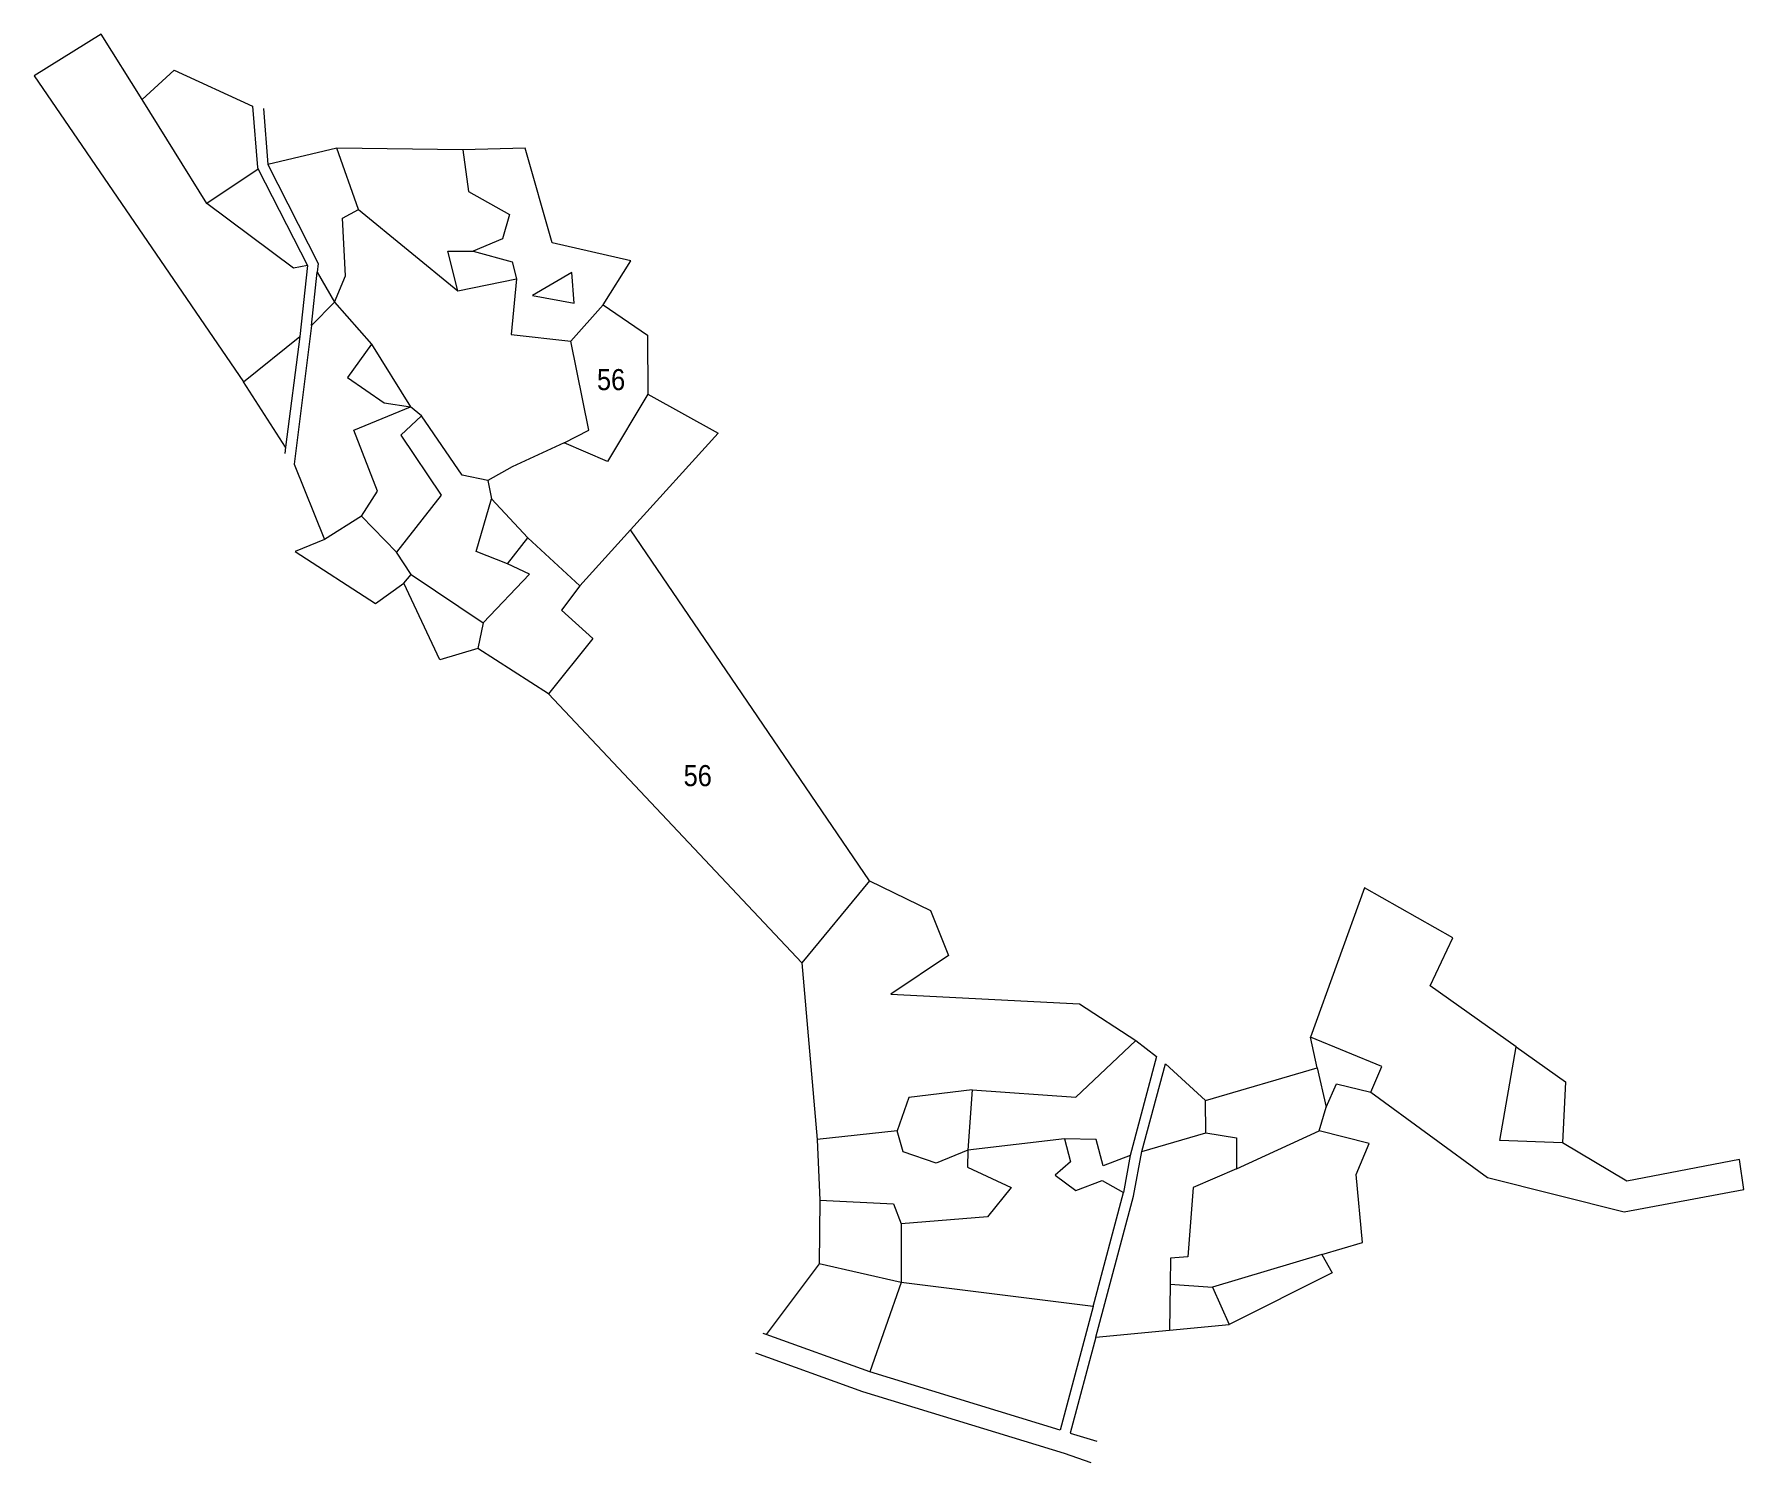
# Model space of a CAD drawing. Header units: metres. Extents: x 9724 to 10049, y 9751 to 10022.
import ezdxf
from ezdxf.enums import TextEntityAlignment as Align

# ---------------------------------------------------------------- set-up
doc = ezdxf.new("R2010")
doc.units = ezdxf.units.M
doc.header["$LTSCALE"] = 1.6
doc.layers.add('22', color=7, linetype='Continuous', lineweight=13)
doc.layers.add('53', color=7, linetype='Continuous')

msp = doc.modelspace()

# ---------------------------------------------------------------- linework, layer by layer
at = {"layer": '22'}
for p, q in [((9757.06, 9989.62), (9744.78, 10009.33)), ((9767.83, 10007.67), (9768.67, 9996.98)), ((9781.74, 10000.09), (9768.67, 9996.98)), ((9785.88, 9988.44), (9781.74, 10000.09)), ((9805.68, 9999.8), (9781.74, 10000.09)), ((9766.85, 9996.13), (9757.06, 9989.62)), ((9766.85, 9996.13), (9776.18, 9977.83)), ((9776.18, 9977.83), (9774.72, 9964.38)), ((9776.97, 9966.43), (9778.05, 9976.55)), ((9781.3, 9970.84), (9788.37, 9962.88)), ((9826.18, 9963.44), (9832.35, 9970.34)), ((9764.04, 9955.75), (9774.72, 9964.38)), ((9788.37, 9962.88), (9795.74, 9951.03)), ((9772.04, 9943.31), (9764.04, 9955.75)), ((9797.82, 9949.27), (9795.74, 9951.03)), ((9814.18, 9921.17), (9818.03, 9926.11)), ((9837.52, 9927.65), (9827.88, 9917.01)), ((9882.88, 9861.03), (9837.52, 9927.65)), ((9795.89, 9919.16), (9793.07, 9923.4)), ((9821.92, 9896.49), (9808.55, 9905.1)), ((9870.04, 9845.45), (9821.92, 9896.49)), ((9967.9, 9825.5), (9969.58, 9818.03)), ((9902.38, 9821.31), (9901.55, 9809.86)), ((9968.28, 9813.53), (9969.58, 9818.03)), ((9919.91, 9811.99), (9901.55, 9809.86)), ((9952.53, 9806.34), (9968.28, 9813.53)), ((9932.39, 9808.86), (9931.1, 9801.84)), ((9925.35, 9780.2), (9931.1, 9801.84)), ((9873.44, 9800.35), (9873.36, 9788.26)), ((9968.79, 9790.08), (9948, 9783.88)), ((9873.36, 9788.26), (9863.26, 9774.87)), ((9888.89, 9784.76), (9882.95, 9767.76)), ((9925.35, 9780.2), (9888.89, 9784.76)), ((9939.94, 9784.42), (9939.82, 9775.71))]:
    msp.add_line(p, q, dxfattribs=at)
for points in [[(9744.78, 10009.33), (9737.04, 10021.75), (9724.31, 10013.82), (9764.04, 9955.75)], [(9744.78, 10009.33), (9750.87, 10014.9), (9765.78, 10008.08), (9766.7, 9996.42), (9766.85, 9996.13)], [(9832.35, 9970.34), (9837.6, 9978.69), (9822.63, 9982.16), (9817.53, 10000.08), (9805.68, 9999.8)], [(9805.68, 9999.8), (9806.74, 9991.9), (9814.53, 9987.54), (9813.22, 9982.88), (9807.67, 9980.56)], [(9768.67, 9996.98), (9778.23, 9978.22), (9778.05, 9976.55)], [(9776.18, 9977.83), (9773.53, 9977.32), (9757.06, 9989.62)], [(9781.3, 9970.84), (9783.41, 9975.88), (9782.84, 9986.85), (9785.88, 9988.44)], [(9785.88, 9988.44), (9804.75, 9973.04), (9815.89, 9975.33)], [(9804.75, 9973.04), (9802.81, 9980.53), (9807.67, 9980.56)], [(9807.67, 9980.56), (9815.03, 9978.53), (9815.89, 9975.33)], [(9778.05, 9976.55), (9781.3, 9970.84), (9776.97, 9966.43)], [(9815.89, 9975.33), (9814.83, 9964.73), (9826.18, 9963.44)], [(9832.35, 9970.34), (9840.77, 9964.58), (9840.81, 9953.43)], [(9774.72, 9964.38), (9772.04, 9943.31), (9771.89, 9942.11)], [(9776.97, 9966.43), (9773.66, 9940.09), (9779.41, 9925.81)], [(9788.37, 9962.88), (9783.77, 9956.58), (9790.77, 9951.74), (9795.74, 9951.03)], [(9824.94, 9944.15), (9829.63, 9946.54), (9826.18, 9963.44)], [(9786.44, 9930.25), (9789.51, 9935), (9784.98, 9946.58), (9795.74, 9951.03)], [(9840.81, 9953.43), (9833.13, 9940.62), (9824.94, 9944.15)], [(9840.81, 9953.43), (9854.16, 9946.01), (9837.52, 9927.65)], [(9797.82, 9949.27), (9793.94, 9945.6), (9801.57, 9934.21), (9793.07, 9923.4)], [(9810.45, 9937.01), (9805.53, 9938.05), (9797.82, 9949.27)], [(9824.94, 9944.15), (9815.07, 9939.58), (9810.45, 9937.01)], [(9810.45, 9937.01), (9811.11, 9933.56), (9818.03, 9926.11), (9827.88, 9917.01)], [(9814.18, 9921.17), (9808.24, 9923.55), (9811.11, 9933.56)], [(9793.07, 9923.4), (9786.44, 9930.25), (9779.41, 9925.81)], [(9779.41, 9925.81), (9773.84, 9923.56), (9789.08, 9913.63), (9794.51, 9917.51)], [(9794.51, 9917.51), (9795.89, 9919.16), (9809.54, 9910), (9808.55, 9905.1)], [(9809.54, 9910), (9818.34, 9919.22), (9814.18, 9921.17)], [(9808.55, 9905.1), (9801.31, 9902.94), (9794.51, 9917.51)], [(9827.88, 9917.01), (9824.42, 9912.41), (9830.34, 9907), (9821.92, 9896.49)], [(9882.88, 9861.03), (9870.04, 9845.45), (9872.98, 9811.91)], [(9882.88, 9861.03), (9894.49, 9855.39), (9897.86, 9846.84), (9886.95, 9839.48), (9922.74, 9837.68), (9933.46, 9830.69)], [(10005.64, 9829.51), (9989.33, 9841.07), (9993.64, 9850.17), (9976.84, 9859.65), (9966.61, 9831.35)], [(9946.68, 9819.27), (9967.9, 9825.5), (9966.61, 9831.35)], [(9978.05, 9820.87), (9980.18, 9825.73), (9966.61, 9831.35)], [(9902.38, 9821.31), (9922.03, 9819.92), (9933.46, 9830.69)], [(9933.46, 9830.69), (9937.39, 9827.66), (9932.39, 9808.86)], [(10014.47, 9811.25), (10002.55, 9811.73), (10005.64, 9829.51)], [(10005.64, 9829.51), (10015.04, 9822.85), (10014.47, 9811.25)], [(9934.61, 9809.61), (9939.09, 9826.23), (9946.68, 9819.27)], [(9902.38, 9821.31), (9890.35, 9819.87), (9888.13, 9813.51)], [(9969.58, 9818.03), (9971.56, 9822.46), (9978.05, 9820.87)], [(9934.61, 9809.61), (9946.71, 9813.16), (9946.68, 9819.27)], [(9978.05, 9820.87), (10000.21, 9804.66), (10026.16, 9798.18), (10048.87, 9802.39), (10048.04, 9808.11), (10026.69, 9804.01), (10014.47, 9811.25)], [(9888.13, 9813.51), (9872.98, 9811.91), (9873.44, 9800.35)], [(9901.55, 9809.86), (9895.54, 9807.41), (9889.3, 9809.56), (9888.13, 9813.51)], [(9919.91, 9811.99), (9921.04, 9807.67), (9918.12, 9805.13), (9922.03, 9802.18), (9927.06, 9804.1), (9931.1, 9801.84)], [(9932.39, 9808.86), (9927.23, 9806.9), (9925.91, 9811.88), (9919.91, 9811.99)], [(9946.71, 9813.16), (9952.54, 9812.21), (9952.53, 9806.34)], [(9968.79, 9790.08), (9976.45, 9792.36), (9975.31, 9805.22), (9977.75, 9811.16), (9968.28, 9813.53)], [(9901.55, 9809.86), (9901.49, 9806.66), (9909.8, 9802.76), (9905.27, 9797.2), (9888.87, 9795.89)], [(9925.88, 9774.38), (9933.01, 9801.13), (9934.61, 9809.61)], [(9952.53, 9806.34), (9944.32, 9802.79), (9943.33, 9789.61), (9940.01, 9789.35), (9939.94, 9784.42)], [(9873.44, 9800.35), (9887.44, 9799.67), (9888.87, 9795.89)], [(9888.87, 9795.89), (9888.89, 9784.76), (9873.36, 9788.26)], [(9968.79, 9790.08), (9970.73, 9786.55), (9951.17, 9776.8)], [(9939.94, 9784.42), (9948, 9783.88), (9951.17, 9776.8)], [(9925.35, 9780.2), (9919.07, 9756.72), (9882.95, 9767.76)], [(9925.88, 9774.38), (9939.82, 9775.71), (9951.17, 9776.8)], [(9882.95, 9767.76), (9863.26, 9774.87), (9862.67, 9775.08)], [(9925.88, 9774.38), (9920.99, 9756.14), (9926.02, 9754.62)], [(9924.94, 9750.51), (9919.88, 9752.28), (9881.62, 9763.97), (9861.31, 9771.31)]]:
    msp.add_lwpolyline(points, dxfattribs=at)
msp.add_lwpolyline([(9826.8, 9970.69), (9826.38, 9976.48), (9818.94, 9972.15)], close=True, dxfattribs=at)

# ---------------------------------------------------------------- texts
at = {"layer": '53', "width": 0.9}
for p in [(9833.83, 9954.17), (9850.28, 9878.98)]:
    msp.add_text('56', height=4, dxfattribs=at).set_placement(p, align=Align.CENTER)

doc.saveas('drawing.dxf')
